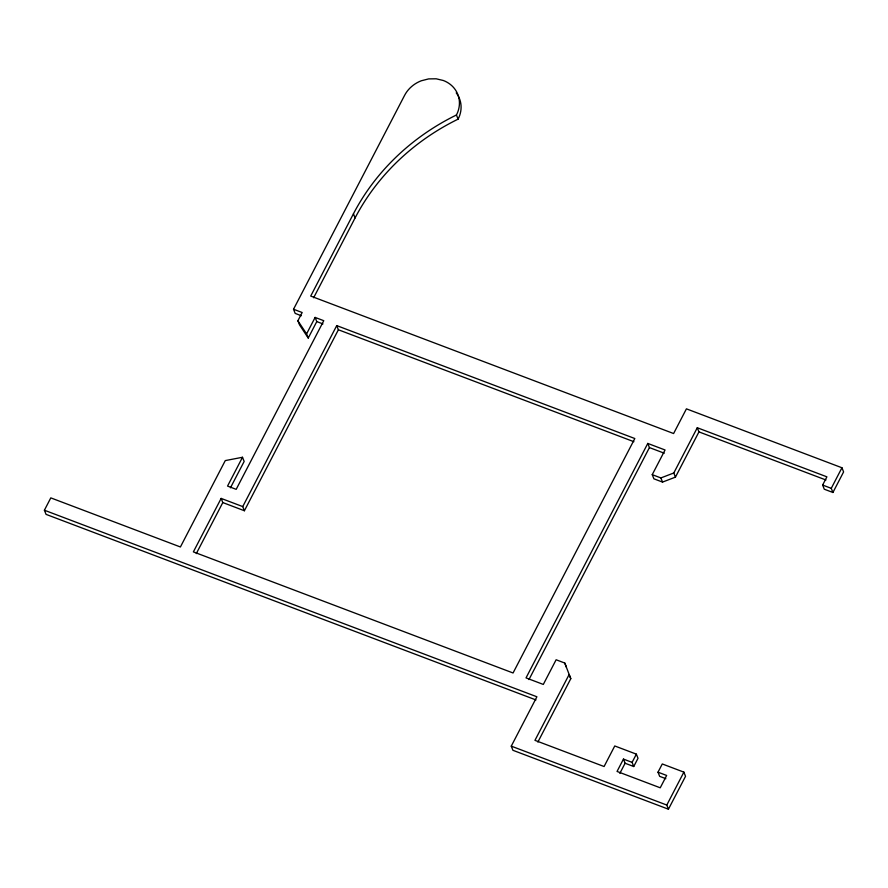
<?xml version="1.0" encoding="UTF-8"?>
<svg xmlns="http://www.w3.org/2000/svg" width="888" height="888" viewBox="0 0 888 888"><rect width="100%" height="100%" fill="white"/><g stroke="black" fill="none" stroke-linecap="round" stroke-linejoin="round"><path stroke-width="1.33" d="M535.964 699.944L46.054 514.374L44.4 510.223L50.805 497.879L180.408 546.975L225.275 460.595L242.502 457.276L244.156 461.438L230.447 487.823M301.354 315.74L295.182 313.397L293.528 309.246L404.595 95.36A29.337 26.096 -21.7 0 1 421.256 80.786L428.66 78.899L436.186 78.799L443.334 80.497A29.337 26.096 -21.7 0 1 456.443 114.996L458.097 119.147A216.128 192.23 -21.7 0 0 355.078 217.96L313.642 297.769M308.236 338.039L306.582 333.888L315.129 317.427L316.783 321.589L308.236 338.039L299.545 324.897L297.891 320.746L302.164 312.521L293.528 309.246M456.443 114.996A216.128 192.23 -21.7 0 0 353.435 213.808L310.711 296.07L673.604 433.533L686.424 408.846L841.946 467.765L843.6 471.917L832.922 492.485L824.275 489.21L822.632 485.059L826.895 476.834L697.291 427.739L673.792 472.982L660.883 477.933L652.247 474.658L665.057 449.983L647.785 443.434L526.029 677.888L543.312 684.437L556.121 659.762L564.768 663.036L566.422 667.188M242.746 506.593L221.145 498.412L193.373 551.881L513.064 672.982L634.82 438.528L336.73 325.607L242.746 506.593L244.4 510.744L338.384 329.77L336.73 325.607M242.502 457.276L227.55 486.069L236.186 489.344L323.765 320.701L315.129 317.427M196.292 553.613L222.799 502.564L221.145 498.412M528.959 679.586L649.428 447.585L647.785 443.434M665.834 778.676L659.662 776.345L658.008 772.183L662.282 763.958L683.882 772.138L685.536 776.301L668.442 809.201L512.92 750.293L511.266 746.142L536.896 696.78L44.4 510.223M537.873 742.057L570.784 678.687L564.768 663.036M652.247 474.658L653.901 478.821L662.537 482.084L675.446 477.134L698.945 431.89L697.291 427.739M570.784 678.687L569.13 674.536L534.953 740.348L604.084 766.522L614.762 745.964L636.363 754.145L638.017 758.297L633.743 766.522L632.09 762.37L623.454 759.096L617.038 771.439L660.239 787.8L666.655 775.457L658.008 772.183M619.857 773.348L625.096 763.247L623.454 759.096M632.09 762.37L636.363 754.145M668.442 809.201L666.799 805.05L683.882 772.138M832.922 492.485L831.268 488.333L841.946 467.765M698.945 431.89L825.962 479.997M822.632 485.059L831.268 488.333M316.783 321.589L322.954 323.92M338.384 329.77L633.877 441.702M649.428 447.585L664.246 453.202M222.799 502.564L244.4 510.744M625.096 763.247L633.743 766.522M511.266 746.142L666.799 805.05M297.891 320.746L306.582 333.888M673.792 472.982L675.446 477.134M660.883 477.933L662.537 482.084M353.435 213.808L355.078 217.96M456.232 92.863A29.337 26.096 -21.7 0 1 458.097 119.147"/></g></svg>
